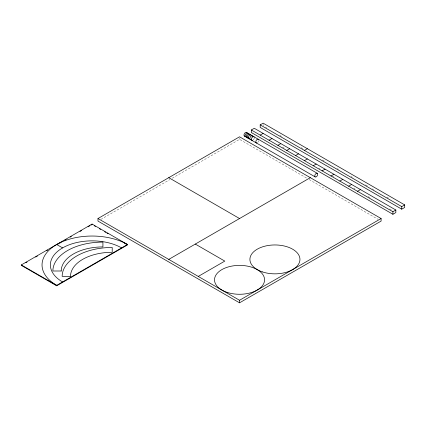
<?xml version="1.0" encoding="UTF-8"?>
<svg xmlns="http://www.w3.org/2000/svg" width="426" height="426" viewBox="0 0 426 426"><rect width="100%" height="100%" fill="white"/><g stroke="black" fill="none" stroke-linecap="round" stroke-linejoin="round"><path stroke-width="0.32" stroke-dasharray="2.13 1.6" d="M100.855 219.427L169.91 179.559M172.216 178.228L239.545 139.355L306.874 178.228M265.441 127.065L266.591 127.731M279.823 135.372L281.554 136.368M301.118 147.662L302.843 148.658M322.407 159.958L324.138 160.953M337.371 168.595L338.521 169.26M351.184 176.566L352.334 177.232M365.567 184.873L367.297 185.869M372.473 188.862L373.623 189.527M386.861 197.169L388.587 198.165M282.486 147.124L284.211 148.12M318.739 168.057L319.894 168.717M332.552 176.029L333.702 176.694M353.846 188.319L354.996 188.984M368.229 196.626L369.954 197.621M389.524 208.921L391.249 209.917M309.175 179.559L378.229 219.427M263.135 124.456L263.135 125.734M239.545 138.083L239.545 139.355M254.237 138.125A2.087 1.203 -60 0 1 253.198 139.93M258.662 140.676A2.087 1.203 -60 0 1 257.618 142.486"/><path stroke-width="0.64" d="M97.98 218.533L239.545 136.805L381.105 218.533L381.105 221.089L239.545 302.817L97.98 221.089L97.98 218.533L239.545 300.266L381.105 218.533M251.34 129.994L254.29 128.29L395.85 210.018L395.85 212.574L392.905 214.278L251.34 132.545L251.34 129.994L392.905 211.722L395.85 210.018M260.19 124.882L263.135 123.183L404.7 204.911L404.7 207.467L401.75 209.171L260.19 127.438L260.19 124.882L401.75 206.615L404.7 204.911M21.3 264.935L92.08 224.065L127.47 244.503L127.47 244.929L56.69 285.793L21.3 265.361L21.3 264.935L56.69 285.367L127.47 244.503A50.05 28.899 0 0 0 56.69 244.503A50.05 28.899 0 0 0 56.69 285.367L56.69 285.793M25.906 262.698L27.056 262.038M35.688 257.054L37.413 256.058M46.62 250.738L47.771 250.078M56.977 244.758L58.128 244.098M59.858 243.097L61.009 242.437M65.034 240.11L66.184 239.444M70.215 237.117L71.366 236.457M79.997 231.472L81.723 230.471M88.054 226.818L89.779 225.823M90.93 225.157L92.08 224.491L92.08 224.065M260.19 135.101L263.135 133.397M269.035 140.207L271.985 138.503M277.885 145.319L280.83 143.615M286.73 150.426L289.68 148.722M295.58 155.533L298.53 153.829M304.425 150.426L307.375 148.722M304.425 160.639L307.375 158.941M313.275 165.751L316.225 164.047M168.76 259.397L310.325 177.669M322.12 170.858L325.07 169.154M330.97 175.965L333.92 174.261M339.815 181.071L342.765 179.373M348.665 186.183L351.615 184.479M198.255 276.426L224.795 261.101L195.305 244.077M357.51 191.29L360.46 189.586M246.484 132.443L317.263 173.307A2.087 1.203 -60 0 1 316.603 176.54A2.087 1.203 -60 0 1 314.798 175.496A2.087 1.203 -60 0 1 317.263 173.307M244.396 136.054L315.181 176.918M168.76 177.669L239.545 218.533M94.364 225.812L95.504 226.472M99.503 228.778L100.642 229.438M104.642 231.744L105.781 232.404M106.921 233.065L108.066 233.72M124.616 243.278L125.761 243.938M56.69 244.503L62.59 247.905A41.711 24.08 0 0 1 121.575 247.905M401.75 206.615L401.75 209.171M392.905 211.722L392.905 214.278M239.545 300.266L239.545 302.817M246.164 136.751A2.087 1.203 -60 0 1 245.504 134.286A2.087 1.203 -60 0 1 247.969 133.626M247.272 137.39A2.087 1.203 -60 0 1 246.611 134.925A2.087 1.203 -60 0 1 249.077 134.265M248.757 137.87A2.087 1.203 -60 0 1 247.293 137.161A2.087 1.203 -60 0 1 248.502 134.637A2.087 1.203 -60 0 1 250.184 134.904M249.482 138.668A2.087 1.203 -60 0 1 248.821 136.203A2.087 1.203 -60 0 1 251.292 135.543M250.957 139.52A2.087 1.203 -60 0 1 250.296 137.055A2.087 1.203 -60 0 1 252.762 136.389M252.432 140.372A2.087 1.203 -60 0 1 251.771 137.902A2.087 1.203 -60 0 1 254.237 137.241M256.857 142.923A2.087 1.203 -60 0 1 256.196 140.458A2.087 1.203 -60 0 1 258.662 139.797M245.062 136.112A2.087 1.203 -60 0 1 244.274 133.886A2.087 1.203 -60 0 1 246.718 132.662M62.59 281.959A41.711 24.08 0 0 1 62.59 247.905M61.216 271L52.872 271A50.05 28.899 0 0 1 102.922 242.101L102.922 246.92A41.711 24.08 0 0 0 61.216 271M70.508 276.362L62.164 276.362A50.05 28.899 0 0 1 112.214 247.469L112.214 252.283A41.711 24.08 0 0 0 70.508 276.362M227.031 292.342A25.027 14.447 0 0 0 264.567 279.834A25.027 14.447 0 0 0 227.031 267.32A25.027 14.447 0 0 0 227.031 292.342M262.421 271.91A25.027 14.447 0 0 0 299.957 259.397A25.027 14.447 0 0 0 262.421 246.888A25.027 14.447 0 0 0 262.421 271.91"/></g></svg>
